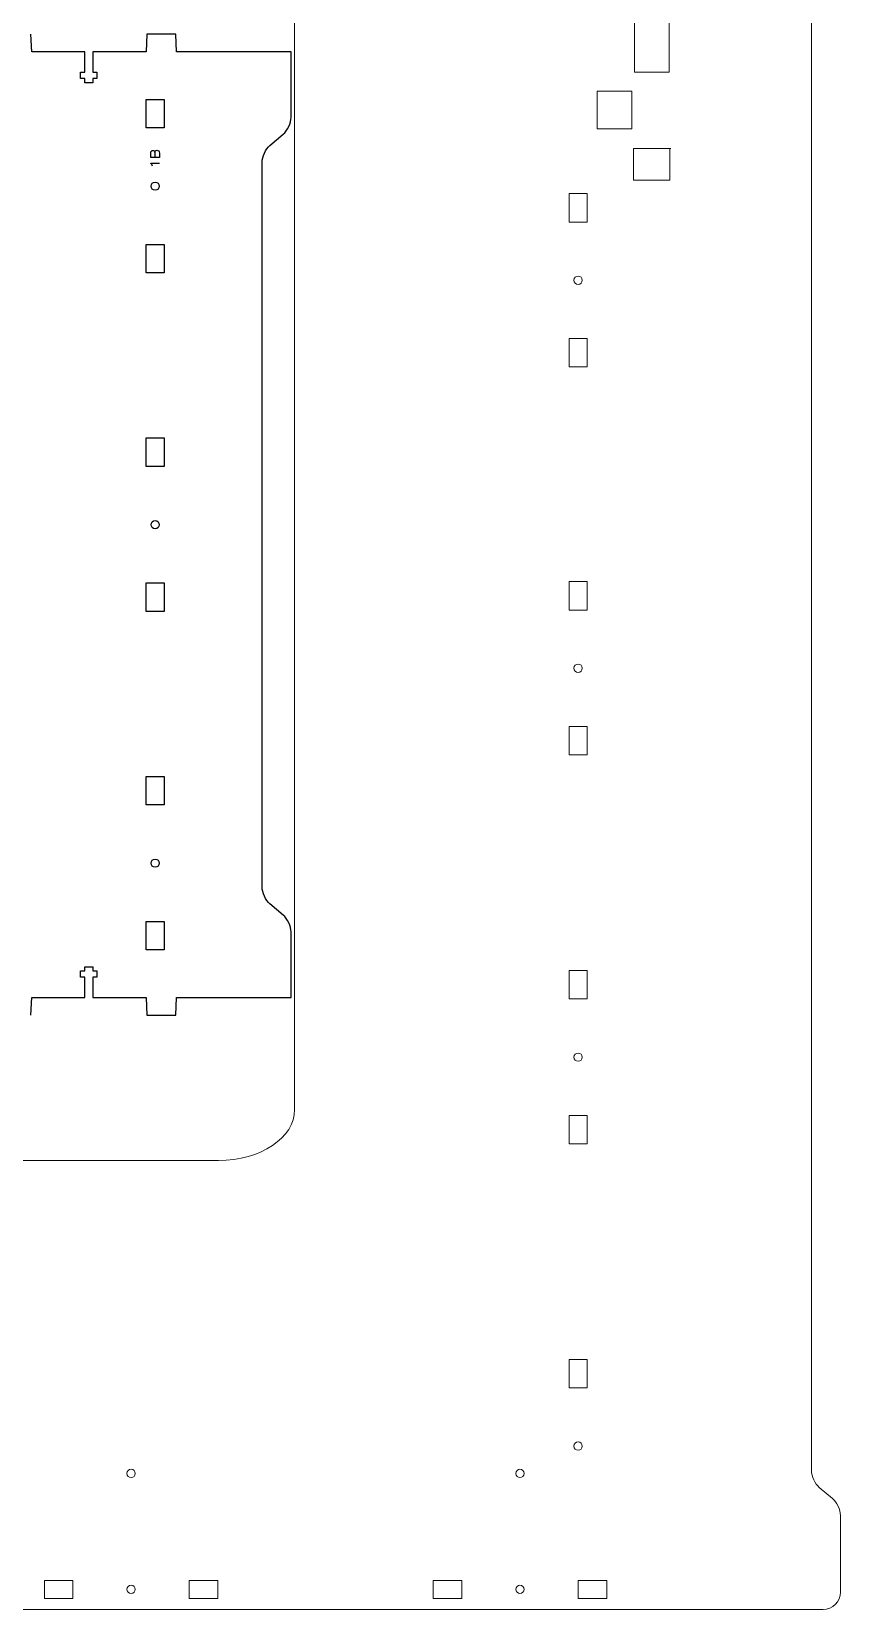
# Model space of a CAD drawing. Header units: millimetres. Extents: x 28 to 1172, y 29 to 868.
# Drawn here: x 948.2 to 1171.5, y 29.5 to 465 of the extents above; entities that cross this region are included whole.
import ezdxf

# ---------------------------------------------------------------- set-up
doc = ezdxf.new("R2010")
doc.units = ezdxf.units.MM
doc.layers.add('Layer_1', color=7, linetype='CONTINUOUS', true_color=0xffffff)
doc.layers.add('New Right hand side', color=1, linetype='CONTINUOUS', lineweight=0, true_color=0xff0000)

msp = doc.modelspace()

# ---------------------------------------------------------------- linework, layer by layer
at = {"layer": 'Layer_1', "color": 1, "true_color": 0xff0000}
for points in [[(1019.86, 459.37), (988.26, 459.37), (988.06, 464.24), (980.01, 464.24), (979.81, 459.37), (965.17, 459.37), (965.17, 453.76), (966.23, 453.76), (966.23, 452), (965.11, 452), (965.11, 450.84), (962.89, 450.84), (962.89, 452), (961.77, 452), (961.77, 453.76), (962.89, 453.76), (962.89, 459.37), (948.26, 459.37), (948.06, 464.24)], [(1019.86, 441.28), (1019.86, 459.37), (1019.86, 459.37)], [(979.86, 438.36), (979.86, 446.24), (984.82, 446.24), (984.82, 438.36), (979.86, 438.36), (979.86, 438.36)], [(1014.02, 433.54), (1017.69, 436.63)], [(1011.86, 228.86), (1011.86, 428.89)], [(982.34, 423.44), (982.34, 423.44)], [(979.86, 398.36), (979.86, 406.24), (984.82, 406.24), (984.82, 398.36), (979.86, 398.36), (979.86, 398.36)], [(979.86, 344.93), (979.86, 352.81), (984.82, 352.81), (984.82, 344.93), (979.86, 344.93), (979.86, 344.93)], [(982.34, 330.01), (982.34, 330.01)], [(979.86, 304.93), (979.86, 312.81), (984.82, 312.81), (984.82, 304.93), (979.86, 304.93), (979.86, 304.93)], [(979.86, 251.51), (979.86, 259.39), (984.82, 259.39), (984.82, 251.51), (979.86, 251.51), (979.86, 251.51)], [(982.34, 236.59), (982.34, 236.59)], [(1017.69, 221.12), (1014.02, 224.21)], [(979.86, 211.51), (979.86, 219.39), (984.82, 219.39), (984.82, 211.51), (979.86, 211.51), (979.86, 211.51)], [(948.06, 193.47), (948.26, 198.34), (962.89, 198.34), (962.89, 203.96), (961.77, 203.96), (961.77, 205.72), (962.89, 205.72), (962.89, 206.87), (965.11, 206.87), (965.11, 205.72), (966.23, 205.72), (966.23, 203.96), (965.17, 203.96), (965.17, 198.34), (979.81, 198.34), (980.01, 193.47), (988.06, 193.47), (988.26, 198.34), (1019.86, 198.34), (1019.86, 216.47)]]:
    msp.add_lwpolyline(points, dxfattribs=at)
at = {"layer": 'Layer_1', "color": 5, "true_color": 0x0000ff}
for points in [[(981.13, 430.17), (981.13, 431.49)], [(983.54, 431.4), (983.54, 430.17), (981.13, 430.17), (981.13, 430.17)], [(982.27, 431.6), (982.28, 431.6)], [(982.28, 431.6), (982.28, 430.17)], [(981.14, 428.57), (981.14, 428.66), (983.53, 428.66)]]:
    msp.add_lwpolyline(points, dxfattribs=at)
at = {"layer": 'Layer_1', "color": 1, "true_color": 0xff0000}
for points in [[(1017.69, 436.63), (1018.88, 437.63), (1019.86, 439.72), (1019.86, 441.28)], [(1011.86, 428.89), (1011.86, 430.45), (1012.83, 432.54), (1014.02, 433.54)], [(981.2, 422.3), (981.2, 422.93), (981.71, 423.44), (982.34, 423.44)], [(982.34, 423.44), (982.96, 423.44), (983.47, 422.93), (983.47, 422.3)], [(982.34, 421.16), (981.71, 421.16), (981.2, 421.67), (981.2, 422.3)], [(983.47, 422.3), (983.47, 421.67), (982.96, 421.16), (982.34, 421.16)], [(981.2, 328.87), (981.2, 329.5), (981.71, 330.01), (982.34, 330.01)], [(982.34, 327.73), (981.71, 327.73), (981.2, 328.24), (981.2, 328.87)], [(982.34, 330.01), (982.96, 330.01), (983.47, 329.5), (983.47, 328.87)], [(983.47, 328.87), (983.47, 328.24), (982.96, 327.73), (982.34, 327.73)], [(981.2, 235.45), (981.2, 236.08), (981.71, 236.59), (982.34, 236.59)], [(982.34, 234.31), (981.71, 234.31), (981.2, 234.82), (981.2, 235.45)], [(982.34, 236.59), (982.96, 236.59), (983.47, 236.08), (983.47, 235.45)], [(983.47, 235.45), (983.47, 234.82), (982.96, 234.31), (982.34, 234.31)], [(1014.02, 224.21), (1012.83, 225.21), (1011.86, 227.31), (1011.86, 228.86)], [(1019.86, 216.47), (1019.86, 218.03), (1018.88, 220.12), (1017.69, 221.12)]]:
    msp.add_open_spline(points, degree=3, dxfattribs=at)
at = {"layer": 'Layer_1', "color": 5, "true_color": 0x0000ff}
for points in [[(981.13, 431.49), (981.13, 431.87), (981.33, 432.14), (981.73, 432.14)], [(981.73, 432.14), (982.01, 432.14), (982.28, 431.88), (982.27, 431.6)], [(982.28, 431.6), (982.29, 431.92), (982.46, 432.21), (982.89, 432.21)], [(982.89, 432.21), (983.17, 432.21), (983.54, 432.03), (983.54, 431.4)], [(981.59, 427.82), (981.5, 428.18), (981.31, 428.43), (981.14, 428.57)]]:
    msp.add_open_spline(points, degree=3, dxfattribs=at)
at = {"layer": 'New Right hand side', "color": 1, "true_color": 0xff0000}
for p, q in [((1163.5, 67.82), (1163.5, 829.18)), ((41.3, 29.5), (1166.7, 29.5))]:
    msp.add_line(p, q, dxfattribs=at)
for points in [[(1020.84, 167.46), (1020.84, 774.41), (1020.63, 774.58), (1020.63, 774.58)], [(1114.65, 453.77), (1114.65, 468.89), (1124.25, 468.89), (1124.25, 453.77), (1114.65, 453.77), (1114.65, 453.77)], [(1104.33, 438.09), (1104.33, 448.49), (1113.93, 448.49), (1113.93, 438.09), (1104.33, 438.09), (1104.33, 438.09)], [(1124.41, 432.73), (1124.41, 423.93), (1114.41, 423.93), (1114.41, 432.73), (1124.65, 432.73), (1124.41, 432.73), (1124.41, 432.73)], [(1096.61, 412.39), (1096.61, 420.27), (1101.57, 420.27), (1101.57, 412.39), (1096.61, 412.39), (1096.61, 412.39)], [(1100.23, 396.33), (1100.23, 396.33)], [(1096.61, 372.39), (1096.61, 380.27), (1101.57, 380.27), (1101.57, 372.39), (1096.61, 372.39), (1096.61, 372.39)], [(1096.61, 305.32), (1096.61, 313.2), (1101.57, 313.2), (1101.57, 305.32), (1096.61, 305.32), (1096.61, 305.32)], [(1100.23, 289.26), (1100.23, 289.26)], [(1163.5, 67.82), (1163.5, 276.86)], [(1096.61, 265.32), (1096.61, 273.2), (1101.57, 273.2), (1101.57, 265.32), (1096.61, 265.32), (1096.61, 265.32)], [(1096.61, 197.98), (1096.61, 205.86), (1101.57, 205.86), (1101.57, 197.98), (1096.61, 197.98), (1096.61, 197.98)], [(1100.23, 181.92), (1100.23, 181.92)], [(1096.61, 157.98), (1096.61, 165.86), (1101.57, 165.86), (1101.57, 157.98), (1096.61, 157.98), (1096.61, 157.98)], [(148.98, 153.39), (999.83, 153.39)], [(1096.61, 90.64), (1096.61, 98.52), (1101.57, 98.52), (1101.57, 90.64), (1096.61, 90.64), (1096.61, 90.64)], [(1100.23, 74.58), (1100.23, 74.58)], [(976.83, 67.03), (976.83, 67.03)], [(1084.17, 67.03), (1084.17, 67.03)], [(1169.34, 60.1), (1165.66, 63.18)], [(1171.5, 34.3), (1171.5, 55.46)], [(959.63, 37.52), (959.63, 32.56), (951.75, 32.56), (951.75, 37.52), (959.63, 37.52), (959.63, 37.52)], [(999.63, 37.52), (999.63, 32.56), (991.75, 32.56), (991.75, 37.52), (999.63, 37.52), (999.63, 37.52)], [(1066.97, 37.52), (1066.97, 32.56), (1059.09, 32.56), (1059.09, 37.52), (1066.97, 37.52), (1066.97, 37.52)], [(1106.97, 37.52), (1106.97, 32.56), (1099.09, 32.56), (1099.09, 37.52), (1106.97, 37.52), (1106.97, 37.52)], [(975.69, 33.9), (975.69, 33.9)], [(1083.03, 33.9), (1083.03, 33.9)], [(873.88, 29.5), (1166.7, 29.5)]]:
    msp.add_lwpolyline(points, dxfattribs=at)
for points in [[(1097.95, 396.33), (1097.95, 396.96), (1098.46, 397.47), (1099.09, 397.47)], [(1099.09, 395.19), (1098.46, 395.19), (1097.95, 395.7), (1097.95, 396.33)], [(1099.09, 397.47), (1099.72, 397.47), (1100.23, 396.96), (1100.23, 396.33)], [(1100.23, 396.33), (1100.23, 395.7), (1099.72, 395.19), (1099.09, 395.19)], [(1097.95, 289.26), (1097.95, 289.89), (1098.46, 290.4), (1099.09, 290.4)], [(1099.09, 288.12), (1098.46, 288.12), (1097.95, 288.63), (1097.95, 289.26)], [(1099.09, 290.4), (1099.72, 290.4), (1100.23, 289.89), (1100.23, 289.26)], [(1100.23, 289.26), (1100.23, 288.63), (1099.72, 288.12), (1099.09, 288.12)], [(1097.95, 181.92), (1097.95, 182.55), (1098.46, 183.06), (1099.09, 183.06)], [(1099.09, 183.06), (1099.72, 183.06), (1100.23, 182.55), (1100.23, 181.92)], [(1099.09, 180.78), (1098.46, 180.78), (1097.95, 181.29), (1097.95, 181.92)], [(1100.23, 181.92), (1100.23, 181.29), (1099.72, 180.78), (1099.09, 180.78)], [(999.83, 153.39), (1011.44, 153.39), (1020.84, 159.69), (1020.84, 167.46)], [(1097.95, 74.58), (1097.95, 75.21), (1098.46, 75.72), (1099.09, 75.72)], [(1099.09, 73.44), (1098.46, 73.44), (1097.95, 73.95), (1097.95, 74.58)], [(1099.09, 75.72), (1099.72, 75.72), (1100.23, 75.21), (1100.23, 74.58)], [(1100.23, 74.58), (1100.23, 73.95), (1099.72, 73.44), (1099.09, 73.44)], [(974.55, 67.03), (974.55, 67.66), (975.06, 68.17), (975.69, 68.17)], [(975.69, 65.89), (975.06, 65.89), (974.55, 66.4), (974.55, 67.03)], [(975.69, 68.17), (976.32, 68.17), (976.83, 67.66), (976.83, 67.03)], [(976.83, 67.03), (976.83, 66.4), (976.32, 65.89), (975.69, 65.89)], [(1081.89, 67.03), (1081.89, 67.66), (1082.4, 68.17), (1083.03, 68.17)], [(1083.03, 65.89), (1082.4, 65.89), (1081.89, 66.4), (1081.89, 67.03)], [(1083.03, 68.17), (1083.66, 68.17), (1084.17, 67.66), (1084.17, 67.03)], [(1084.17, 67.03), (1084.17, 66.4), (1083.66, 65.89), (1083.03, 65.89)], [(1165.66, 63.18), (1164.47, 64.18), (1163.5, 66.26), (1163.5, 67.82)], [(1171.5, 55.46), (1171.5, 57.01), (1170.53, 59.1), (1169.34, 60.1)], [(974.55, 35.04), (974.55, 35.67), (975.06, 36.18), (975.69, 36.18)], [(975.69, 33.9), (975.06, 33.9), (974.55, 34.41), (974.55, 35.04)], [(975.69, 36.18), (976.32, 36.18), (976.83, 35.67), (976.83, 35.04)], [(976.83, 35.04), (976.83, 34.41), (976.32, 33.9), (975.69, 33.9)], [(1081.89, 35.04), (1081.89, 35.67), (1082.4, 36.18), (1083.03, 36.18)], [(1083.03, 33.9), (1082.4, 33.9), (1081.89, 34.41), (1081.89, 35.04)], [(1083.03, 36.18), (1083.66, 36.18), (1084.17, 35.67), (1084.17, 35.04)], [(1084.17, 35.04), (1084.17, 34.41), (1083.66, 33.9), (1083.03, 33.9)], [(1166.7, 29.5), (1169.34, 29.5), (1171.5, 31.66), (1171.5, 34.3)]]:
    msp.add_open_spline(points, degree=3, dxfattribs=at)

doc.saveas('drawing.dxf')
